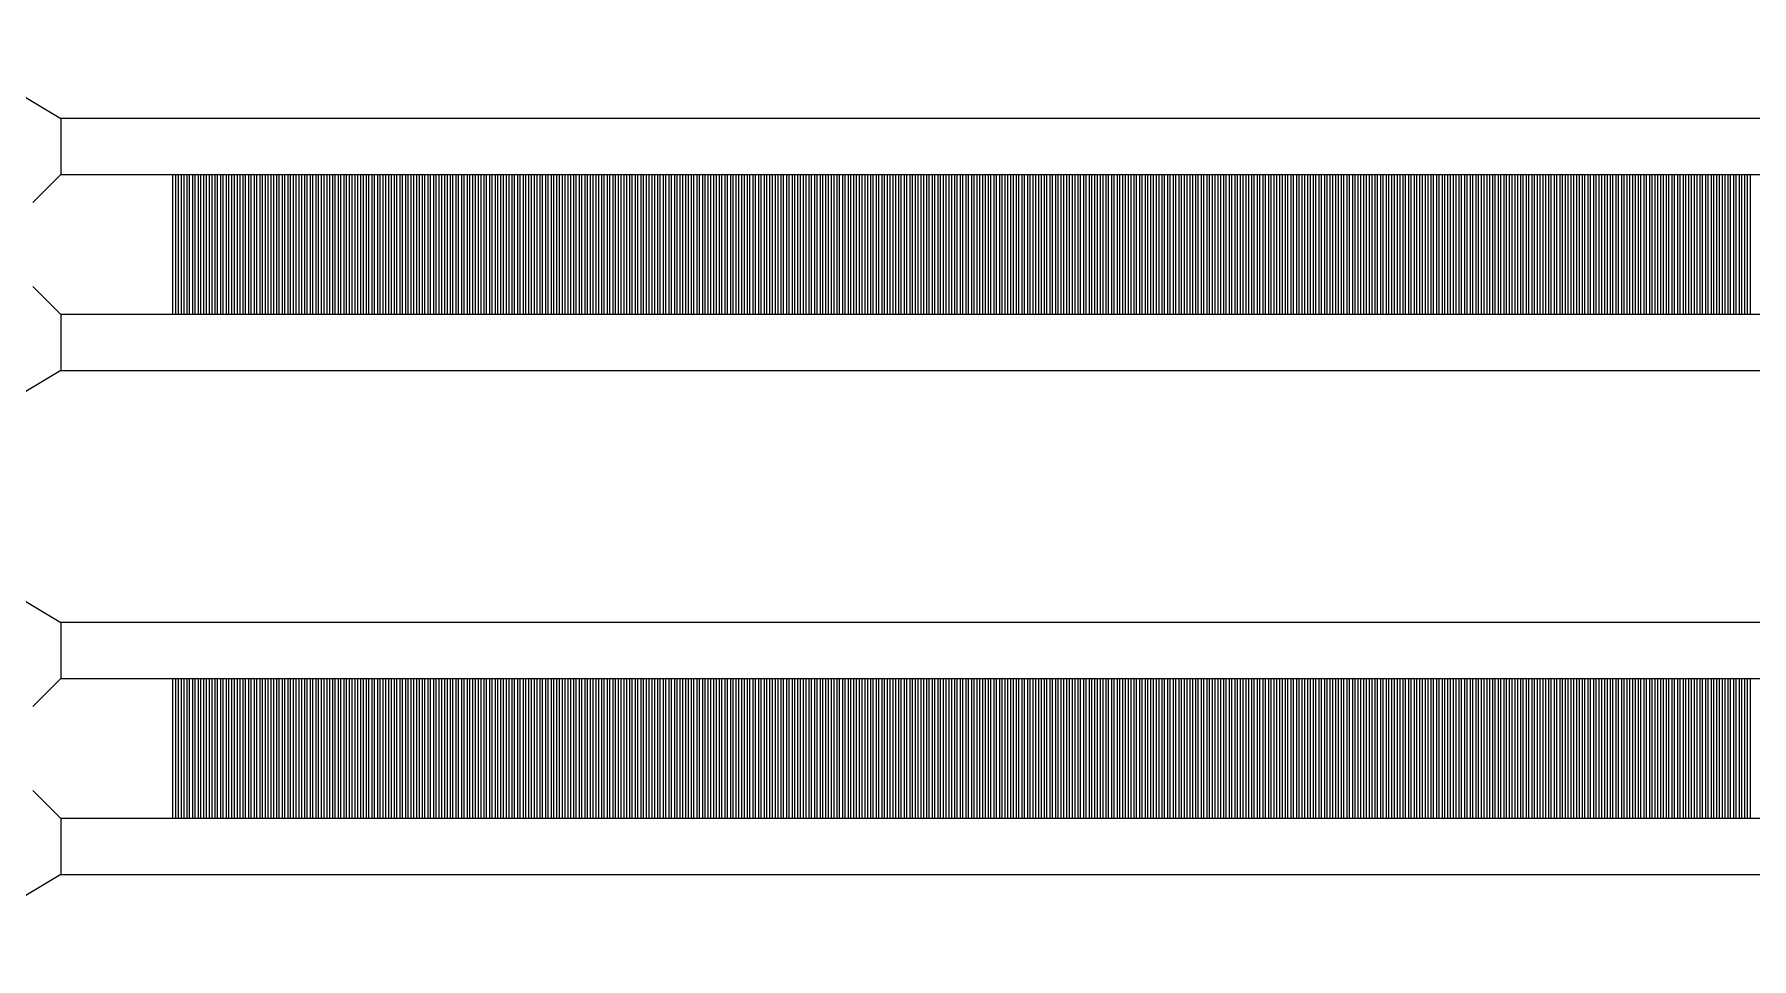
# Model space of a CAD drawing. Extents: x 1000 to 49000, y 2919 to 77300.
# Drawn here: x 39821 to 40433, y 46350 to 46680 of the extents above; entities that cross this region are included whole.
import ezdxf

# ---------------------------------------------------------------- set-up
doc = ezdxf.new("R2010")
doc.units = 13
doc.layers.add('Outer', color=1, linetype='Continuous', lineweight=0, true_color=0xff0000)

msp = doc.modelspace()

# ---------------------------------------------------------------- linework, layer by layer
at = {"layer": 'Outer'}
for points in [[(39780, 46680), (39830, 46650), (39830, 46630), (39820, 46620)], [(39830, 46630), (41340, 46630), (41340, 46650), (39830, 46650), (39830, 46630)], [(39870, 46630), (39871, 46630), (39871, 46580), (39870, 46580), (39870, 46630)], [(39872, 46630), (39873, 46630), (39873, 46580), (39872, 46580), (39872, 46630)], [(39874, 46630), (39875, 46630), (39875, 46580), (39874, 46580), (39874, 46630)], [(39876, 46630), (39877, 46630), (39877, 46580), (39876, 46580), (39876, 46630)], [(39878, 46630), (39879, 46630), (39879, 46580), (39878, 46580), (39878, 46630)], [(39880, 46630), (39881, 46630), (39881, 46580), (39880, 46580), (39880, 46630)], [(39882, 46630), (39883, 46630), (39883, 46580), (39882, 46580), (39882, 46630)], [(39884, 46630), (39885, 46630), (39885, 46580), (39884, 46580), (39884, 46630)], [(39886, 46630), (39887, 46630), (39887, 46580), (39886, 46580), (39886, 46630)], [(39888, 46630), (39889, 46630), (39889, 46580), (39888, 46580), (39888, 46630)], [(39890, 46630), (39891, 46630), (39891, 46580), (39890, 46580), (39890, 46630)], [(39892, 46630), (39893, 46630), (39893, 46580), (39892, 46580), (39892, 46630)], [(39894, 46630), (39895, 46630), (39895, 46580), (39894, 46580), (39894, 46630)], [(39896, 46630), (39897, 46630), (39897, 46580), (39896, 46580), (39896, 46630)], [(39898, 46630), (39899, 46630), (39899, 46580), (39898, 46580), (39898, 46630)], [(39900, 46630), (39901, 46630), (39901, 46580), (39900, 46580), (39900, 46630)], [(39902, 46630), (39903, 46630), (39903, 46580), (39902, 46580), (39902, 46630)], [(39904, 46630), (39905, 46630), (39905, 46580), (39904, 46580), (39904, 46630)], [(39906, 46630), (39907, 46630), (39907, 46580), (39906, 46580), (39906, 46630)], [(39908, 46630), (39909, 46630), (39909, 46580), (39908, 46580), (39908, 46630)], [(39910, 46630), (39911, 46630), (39911, 46580), (39910, 46580), (39910, 46630)], [(39912, 46630), (39913, 46630), (39913, 46580), (39912, 46580), (39912, 46630)], [(39914, 46630), (39915, 46630), (39915, 46580), (39914, 46580), (39914, 46630)], [(39916, 46630), (39917, 46630), (39917, 46580), (39916, 46580), (39916, 46630)], [(39918, 46630), (39919, 46630), (39919, 46580), (39918, 46580), (39918, 46630)], [(39920, 46630), (39921, 46630), (39921, 46580), (39920, 46580), (39920, 46630)], [(39922, 46630), (39923, 46630), (39923, 46580), (39922, 46580), (39922, 46630)], [(39924, 46630), (39925, 46630), (39925, 46580), (39924, 46580), (39924, 46630)], [(39926, 46630), (39927, 46630), (39927, 46580), (39926, 46580), (39926, 46630)], [(39928, 46630), (39929, 46630), (39929, 46580), (39928, 46580), (39928, 46630)], [(39930, 46630), (39931, 46630), (39931, 46580), (39930, 46580), (39930, 46630)], [(39932, 46630), (39933, 46630), (39933, 46580), (39932, 46580), (39932, 46630)], [(39934, 46630), (39935, 46630), (39935, 46580), (39934, 46580), (39934, 46630)], [(39936, 46630), (39937, 46630), (39937, 46580), (39936, 46580), (39936, 46630)], [(39938, 46630), (39939, 46630), (39939, 46580), (39938, 46580), (39938, 46630)], [(39940, 46630), (39941, 46630), (39941, 46580), (39940, 46580), (39940, 46630)], [(39942, 46630), (39943, 46630), (39943, 46580), (39942, 46580), (39942, 46630)], [(39944, 46630), (39945, 46630), (39945, 46580), (39944, 46580), (39944, 46630)], [(39946, 46630), (39947, 46630), (39947, 46580), (39946, 46580), (39946, 46630)], [(39948, 46630), (39949, 46630), (39949, 46580), (39948, 46580), (39948, 46630)], [(39950, 46630), (39951, 46630), (39951, 46580), (39950, 46580), (39950, 46630)], [(39952, 46630), (39953, 46630), (39953, 46580), (39952, 46580), (39952, 46630)], [(39954, 46630), (39955, 46630), (39955, 46580), (39954, 46580), (39954, 46630)], [(39956, 46630), (39957, 46630), (39957, 46580), (39956, 46580), (39956, 46630)], [(39958, 46630), (39959, 46630), (39959, 46580), (39958, 46580), (39958, 46630)], [(39960, 46630), (39961, 46630), (39961, 46580), (39960, 46580), (39960, 46630)], [(39962, 46630), (39963, 46630), (39963, 46580), (39962, 46580), (39962, 46630)], [(39964, 46630), (39965, 46630), (39965, 46580), (39964, 46580), (39964, 46630)], [(39966, 46630), (39967, 46630), (39967, 46580), (39966, 46580), (39966, 46630)], [(39968, 46630), (39969, 46630), (39969, 46580), (39968, 46580), (39968, 46630)], [(39970, 46630), (39971, 46630), (39971, 46580), (39970, 46580), (39970, 46630)], [(39972, 46630), (39973, 46630), (39973, 46580), (39972, 46580), (39972, 46630)], [(39974, 46630), (39975, 46630), (39975, 46580), (39974, 46580), (39974, 46630)], [(39976, 46630), (39977, 46630), (39977, 46580), (39976, 46580), (39976, 46630)], [(39978, 46630), (39979, 46630), (39979, 46580), (39978, 46580), (39978, 46630)], [(39980, 46630), (39981, 46630), (39981, 46580), (39980, 46580), (39980, 46630)], [(39982, 46630), (39983, 46630), (39983, 46580), (39982, 46580), (39982, 46630)], [(39984, 46630), (39985, 46630), (39985, 46580), (39984, 46580), (39984, 46630)], [(39986, 46630), (39987, 46630), (39987, 46580), (39986, 46580), (39986, 46630)], [(39988, 46630), (39989, 46630), (39989, 46580), (39988, 46580), (39988, 46630)], [(39990, 46630), (39991, 46630), (39991, 46580), (39990, 46580), (39990, 46630)], [(39992, 46630), (39993, 46630), (39993, 46580), (39992, 46580), (39992, 46630)], [(39994, 46630), (39995, 46630), (39995, 46580), (39994, 46580), (39994, 46630)], [(39996, 46630), (39997, 46630), (39997, 46580), (39996, 46580), (39996, 46630)], [(39998, 46630), (39999, 46630), (39999, 46580), (39998, 46580), (39998, 46630)], [(40000, 46630), (40001, 46630), (40001, 46580), (40000, 46580), (40000, 46630)], [(40002, 46630), (40003, 46630), (40003, 46580), (40002, 46580), (40002, 46630)], [(40004, 46630), (40005, 46630), (40005, 46580), (40004, 46580), (40004, 46630)], [(40006, 46630), (40007, 46630), (40007, 46580), (40006, 46580), (40006, 46630)], [(40008, 46630), (40009, 46630), (40009, 46580), (40008, 46580), (40008, 46630)], [(40010, 46630), (40011, 46630), (40011, 46580), (40010, 46580), (40010, 46630)], [(40012, 46630), (40013, 46630), (40013, 46580), (40012, 46580), (40012, 46630)], [(40014, 46630), (40015, 46630), (40015, 46580), (40014, 46580), (40014, 46630)], [(40016, 46630), (40017, 46630), (40017, 46580), (40016, 46580), (40016, 46630)], [(40018, 46630), (40019, 46630), (40019, 46580), (40018, 46580), (40018, 46630)], [(40020, 46630), (40021, 46630), (40021, 46580), (40020, 46580), (40020, 46630)], [(40022, 46630), (40023, 46630), (40023, 46580), (40022, 46580), (40022, 46630)], [(40024, 46630), (40025, 46630), (40025, 46580), (40024, 46580), (40024, 46630)], [(40026, 46630), (40027, 46630), (40027, 46580), (40026, 46580), (40026, 46630)], [(40028, 46630), (40029, 46630), (40029, 46580), (40028, 46580), (40028, 46630)], [(40030, 46630), (40031, 46630), (40031, 46580), (40030, 46580), (40030, 46630)], [(40032, 46630), (40033, 46630), (40033, 46580), (40032, 46580), (40032, 46630)], [(40034, 46630), (40035, 46630), (40035, 46580), (40034, 46580), (40034, 46630)], [(40036, 46630), (40037, 46630), (40037, 46580), (40036, 46580), (40036, 46630)], [(40038, 46630), (40039, 46630), (40039, 46580), (40038, 46580), (40038, 46630)], [(40040, 46630), (40041, 46630), (40041, 46580), (40040, 46580), (40040, 46630)], [(40042, 46630), (40043, 46630), (40043, 46580), (40042, 46580), (40042, 46630)], [(40044, 46630), (40045, 46630), (40045, 46580), (40044, 46580), (40044, 46630)], [(40046, 46630), (40047, 46630), (40047, 46580), (40046, 46580), (40046, 46630)], [(40048, 46630), (40049, 46630), (40049, 46580), (40048, 46580), (40048, 46630)], [(40050, 46630), (40051, 46630), (40051, 46580), (40050, 46580), (40050, 46630)], [(40052, 46630), (40053, 46630), (40053, 46580), (40052, 46580), (40052, 46630)], [(40054, 46630), (40055, 46630), (40055, 46580), (40054, 46580), (40054, 46630)], [(40056, 46630), (40057, 46630), (40057, 46580), (40056, 46580), (40056, 46630)], [(40058, 46630), (40059, 46630), (40059, 46580), (40058, 46580), (40058, 46630)], [(40060, 46630), (40061, 46630), (40061, 46580), (40060, 46580), (40060, 46630)], [(40062, 46630), (40063, 46630), (40063, 46580), (40062, 46580), (40062, 46630)], [(40064, 46630), (40065, 46630), (40065, 46580), (40064, 46580), (40064, 46630)], [(40066, 46630), (40067, 46630), (40067, 46580), (40066, 46580), (40066, 46630)], [(40068, 46630), (40069, 46630), (40069, 46580), (40068, 46580), (40068, 46630)], [(40070, 46630), (40071, 46630), (40071, 46580), (40070, 46580), (40070, 46630)], [(40072, 46630), (40073, 46630), (40073, 46580), (40072, 46580), (40072, 46630)], [(40074, 46630), (40075, 46630), (40075, 46580), (40074, 46580), (40074, 46630)], [(40076, 46630), (40077, 46630), (40077, 46580), (40076, 46580), (40076, 46630)], [(40078, 46630), (40079, 46630), (40079, 46580), (40078, 46580), (40078, 46630)], [(40080, 46630), (40081, 46630), (40081, 46580), (40080, 46580), (40080, 46630)], [(40082, 46630), (40083, 46630), (40083, 46580), (40082, 46580), (40082, 46630)], [(40084, 46630), (40085, 46630), (40085, 46580), (40084, 46580), (40084, 46630)], [(40086, 46630), (40087, 46630), (40087, 46580), (40086, 46580), (40086, 46630)], [(40088, 46630), (40089, 46630), (40089, 46580), (40088, 46580), (40088, 46630)], [(40090, 46630), (40091, 46630), (40091, 46580), (40090, 46580), (40090, 46630)], [(40092, 46630), (40093, 46630), (40093, 46580), (40092, 46580), (40092, 46630)], [(40094, 46630), (40095, 46630), (40095, 46580), (40094, 46580), (40094, 46630)], [(40096, 46630), (40097, 46630), (40097, 46580), (40096, 46580), (40096, 46630)], [(40098, 46630), (40099, 46630), (40099, 46580), (40098, 46580), (40098, 46630)], [(40100, 46630), (40101, 46630), (40101, 46580), (40100, 46580), (40100, 46630)], [(40102, 46630), (40103, 46630), (40103, 46580), (40102, 46580), (40102, 46630)], [(40104, 46630), (40105, 46630), (40105, 46580), (40104, 46580), (40104, 46630)], [(40106, 46630), (40107, 46630), (40107, 46580), (40106, 46580), (40106, 46630)], [(40108, 46630), (40109, 46630), (40109, 46580), (40108, 46580), (40108, 46630)], [(40110, 46630), (40111, 46630), (40111, 46580), (40110, 46580), (40110, 46630)], [(40112, 46630), (40113, 46630), (40113, 46580), (40112, 46580), (40112, 46630)], [(40114, 46630), (40115, 46630), (40115, 46580), (40114, 46580), (40114, 46630)], [(40116, 46630), (40117, 46630), (40117, 46580), (40116, 46580), (40116, 46630)], [(40118, 46630), (40119, 46630), (40119, 46580), (40118, 46580), (40118, 46630)], [(40120, 46630), (40121, 46630), (40121, 46580), (40120, 46580), (40120, 46630)], [(40122, 46630), (40123, 46630), (40123, 46580), (40122, 46580), (40122, 46630)], [(40124, 46630), (40125, 46630), (40125, 46580), (40124, 46580), (40124, 46630)], [(40126, 46630), (40127, 46630), (40127, 46580), (40126, 46580), (40126, 46630)], [(40128, 46630), (40129, 46630), (40129, 46580), (40128, 46580), (40128, 46630)], [(40130, 46630), (40131, 46630), (40131, 46580), (40130, 46580), (40130, 46630)], [(40132, 46630), (40133, 46630), (40133, 46580), (40132, 46580), (40132, 46630)], [(40134, 46630), (40135, 46630), (40135, 46580), (40134, 46580), (40134, 46630)], [(40136, 46630), (40137, 46630), (40137, 46580), (40136, 46580), (40136, 46630)], [(40138, 46630), (40139, 46630), (40139, 46580), (40138, 46580), (40138, 46630)], [(40140, 46630), (40141, 46630), (40141, 46580), (40140, 46580), (40140, 46630)], [(40142, 46630), (40143, 46630), (40143, 46580), (40142, 46580), (40142, 46630)], [(40144, 46630), (40145, 46630), (40145, 46580), (40144, 46580), (40144, 46630)], [(40146, 46630), (40147, 46630), (40147, 46580), (40146, 46580), (40146, 46630)], [(40148, 46630), (40149, 46630), (40149, 46580), (40148, 46580), (40148, 46630)], [(40150, 46630), (40151, 46630), (40151, 46580), (40150, 46580), (40150, 46630)], [(40152, 46630), (40153, 46630), (40153, 46580), (40152, 46580), (40152, 46630)], [(40154, 46630), (40155, 46630), (40155, 46580), (40154, 46580), (40154, 46630)], [(40156, 46630), (40157, 46630), (40157, 46580), (40156, 46580), (40156, 46630)], [(40158, 46630), (40159, 46630), (40159, 46580), (40158, 46580), (40158, 46630)], [(40160, 46630), (40161, 46630), (40161, 46580), (40160, 46580), (40160, 46630)], [(40162, 46630), (40163, 46630), (40163, 46580), (40162, 46580), (40162, 46630)], [(40164, 46630), (40165, 46630), (40165, 46580), (40164, 46580), (40164, 46630)], [(40166, 46630), (40167, 46630), (40167, 46580), (40166, 46580), (40166, 46630)], [(40168, 46630), (40169, 46630), (40169, 46580), (40168, 46580), (40168, 46630)], [(40170, 46630), (40171, 46630), (40171, 46580), (40170, 46580), (40170, 46630)], [(40172, 46630), (40173, 46630), (40173, 46580), (40172, 46580), (40172, 46630)], [(40174, 46630), (40175, 46630), (40175, 46580), (40174, 46580), (40174, 46630)], [(40176, 46630), (40177, 46630), (40177, 46580), (40176, 46580), (40176, 46630)], [(40178, 46630), (40179, 46630), (40179, 46580), (40178, 46580), (40178, 46630)], [(40180, 46630), (40181, 46630), (40181, 46580), (40180, 46580), (40180, 46630)], [(40182, 46630), (40183, 46630), (40183, 46580), (40182, 46580), (40182, 46630)], [(40184, 46630), (40185, 46630), (40185, 46580), (40184, 46580), (40184, 46630)], [(40186, 46630), (40187, 46630), (40187, 46580), (40186, 46580), (40186, 46630)], [(40188, 46630), (40189, 46630), (40189, 46580), (40188, 46580), (40188, 46630)], [(40190, 46630), (40191, 46630), (40191, 46580), (40190, 46580), (40190, 46630)], [(40192, 46630), (40193, 46630), (40193, 46580), (40192, 46580), (40192, 46630)], [(40194, 46630), (40195, 46630), (40195, 46580), (40194, 46580), (40194, 46630)], [(40196, 46630), (40197, 46630), (40197, 46580), (40196, 46580), (40196, 46630)], [(40198, 46630), (40199, 46630), (40199, 46580), (40198, 46580), (40198, 46630)], [(40200, 46630), (40201, 46630), (40201, 46580), (40200, 46580), (40200, 46630)], [(40202, 46630), (40203, 46630), (40203, 46580), (40202, 46580), (40202, 46630)], [(40204, 46630), (40205, 46630), (40205, 46580), (40204, 46580), (40204, 46630)], [(40206, 46630), (40207, 46630), (40207, 46580), (40206, 46580), (40206, 46630)], [(40208, 46630), (40209, 46630), (40209, 46580), (40208, 46580), (40208, 46630)], [(40210, 46630), (40211, 46630), (40211, 46580), (40210, 46580), (40210, 46630)], [(40212, 46630), (40213, 46630), (40213, 46580), (40212, 46580), (40212, 46630)], [(40214, 46630), (40215, 46630), (40215, 46580), (40214, 46580), (40214, 46630)], [(40216, 46630), (40217, 46630), (40217, 46580), (40216, 46580), (40216, 46630)], [(40218, 46630), (40219, 46630), (40219, 46580), (40218, 46580), (40218, 46630)], [(40220, 46630), (40221, 46630), (40221, 46580), (40220, 46580), (40220, 46630)], [(40222, 46630), (40223, 46630), (40223, 46580), (40222, 46580), (40222, 46630)], [(40224, 46630), (40225, 46630), (40225, 46580), (40224, 46580), (40224, 46630)], [(40226, 46630), (40227, 46630), (40227, 46580), (40226, 46580), (40226, 46630)], [(40228, 46630), (40229, 46630), (40229, 46580), (40228, 46580), (40228, 46630)], [(40230, 46630), (40231, 46630), (40231, 46580), (40230, 46580), (40230, 46630)], [(40232, 46630), (40233, 46630), (40233, 46580), (40232, 46580), (40232, 46630)], [(40234, 46630), (40235, 46630), (40235, 46580), (40234, 46580), (40234, 46630)], [(40236, 46630), (40237, 46630), (40237, 46580), (40236, 46580), (40236, 46630)], [(40238, 46630), (40239, 46630), (40239, 46580), (40238, 46580), (40238, 46630)], [(40240, 46630), (40241, 46630), (40241, 46580), (40240, 46580), (40240, 46630)], [(40242, 46630), (40243, 46630), (40243, 46580), (40242, 46580), (40242, 46630)], [(40244, 46630), (40245, 46630), (40245, 46580), (40244, 46580), (40244, 46630)], [(40246, 46630), (40247, 46630), (40247, 46580), (40246, 46580), (40246, 46630)], [(40248, 46630), (40249, 46630), (40249, 46580), (40248, 46580), (40248, 46630)], [(40250, 46630), (40251, 46630), (40251, 46580), (40250, 46580), (40250, 46630)], [(40252, 46630), (40253, 46630), (40253, 46580), (40252, 46580), (40252, 46630)], [(40254, 46630), (40255, 46630), (40255, 46580), (40254, 46580), (40254, 46630)], [(40256, 46630), (40257, 46630), (40257, 46580), (40256, 46580), (40256, 46630)], [(40258, 46630), (40259, 46630), (40259, 46580), (40258, 46580), (40258, 46630)], [(40260, 46630), (40261, 46630), (40261, 46580), (40260, 46580), (40260, 46630)], [(40262, 46630), (40263, 46630), (40263, 46580), (40262, 46580), (40262, 46630)], [(40264, 46630), (40265, 46630), (40265, 46580), (40264, 46580), (40264, 46630)], [(40266, 46630), (40267, 46630), (40267, 46580), (40266, 46580), (40266, 46630)], [(40268, 46630), (40269, 46630), (40269, 46580), (40268, 46580), (40268, 46630)], [(40270, 46630), (40271, 46630), (40271, 46580), (40270, 46580), (40270, 46630)], [(40272, 46630), (40273, 46630), (40273, 46580), (40272, 46580), (40272, 46630)], [(40274, 46630), (40275, 46630), (40275, 46580), (40274, 46580), (40274, 46630)], [(40276, 46630), (40277, 46630), (40277, 46580), (40276, 46580), (40276, 46630)], [(40278, 46630), (40279, 46630), (40279, 46580), (40278, 46580), (40278, 46630)], [(40280, 46630), (40281, 46630), (40281, 46580), (40280, 46580), (40280, 46630)], [(40282, 46630), (40283, 46630), (40283, 46580), (40282, 46580), (40282, 46630)], [(40284, 46630), (40285, 46630), (40285, 46580), (40284, 46580), (40284, 46630)], [(40286, 46630), (40287, 46630), (40287, 46580), (40286, 46580), (40286, 46630)], [(40288, 46630), (40289, 46630), (40289, 46580), (40288, 46580), (40288, 46630)], [(40290, 46630), (40291, 46630), (40291, 46580), (40290, 46580), (40290, 46630)], [(40292, 46630), (40293, 46630), (40293, 46580), (40292, 46580), (40292, 46630)], [(40294, 46630), (40295, 46630), (40295, 46580), (40294, 46580), (40294, 46630)], [(40296, 46630), (40297, 46630), (40297, 46580), (40296, 46580), (40296, 46630)], [(40298, 46630), (40299, 46630), (40299, 46580), (40298, 46580), (40298, 46630)], [(40300, 46630), (40301, 46630), (40301, 46580), (40300, 46580), (40300, 46630)], [(40302, 46630), (40303, 46630), (40303, 46580), (40302, 46580), (40302, 46630)], [(40304, 46630), (40305, 46630), (40305, 46580), (40304, 46580), (40304, 46630)], [(40306, 46630), (40307, 46630), (40307, 46580), (40306, 46580), (40306, 46630)], [(40308, 46630), (40309, 46630), (40309, 46580), (40308, 46580), (40308, 46630)], [(40310, 46630), (40311, 46630), (40311, 46580), (40310, 46580), (40310, 46630)], [(40312, 46630), (40313, 46630), (40313, 46580), (40312, 46580), (40312, 46630)], [(40314, 46630), (40315, 46630), (40315, 46580), (40314, 46580), (40314, 46630)], [(40316, 46630), (40317, 46630), (40317, 46580), (40316, 46580), (40316, 46630)], [(40318, 46630), (40319, 46630), (40319, 46580), (40318, 46580), (40318, 46630)], [(40320, 46630), (40321, 46630), (40321, 46580), (40320, 46580), (40320, 46630)], [(40322, 46630), (40323, 46630), (40323, 46580), (40322, 46580), (40322, 46630)], [(40324, 46630), (40325, 46630), (40325, 46580), (40324, 46580), (40324, 46630)], [(40326, 46630), (40327, 46630), (40327, 46580), (40326, 46580), (40326, 46630)], [(40328, 46630), (40329, 46630), (40329, 46580), (40328, 46580), (40328, 46630)], [(40330, 46630), (40331, 46630), (40331, 46580), (40330, 46580), (40330, 46630)], [(40332, 46630), (40333, 46630), (40333, 46580), (40332, 46580), (40332, 46630)], [(40334, 46630), (40335, 46630), (40335, 46580), (40334, 46580), (40334, 46630)], [(40336, 46630), (40337, 46630), (40337, 46580), (40336, 46580), (40336, 46630)], [(40338, 46630), (40339, 46630), (40339, 46580), (40338, 46580), (40338, 46630)], [(40340, 46630), (40341, 46630), (40341, 46580), (40340, 46580), (40340, 46630)], [(40342, 46630), (40343, 46630), (40343, 46580), (40342, 46580), (40342, 46630)], [(40344, 46630), (40345, 46630), (40345, 46580), (40344, 46580), (40344, 46630)], [(40346, 46630), (40347, 46630), (40347, 46580), (40346, 46580), (40346, 46630)], [(40348, 46630), (40349, 46630), (40349, 46580), (40348, 46580), (40348, 46630)], [(40350, 46630), (40351, 46630), (40351, 46580), (40350, 46580), (40350, 46630)], [(40352, 46630), (40353, 46630), (40353, 46580), (40352, 46580), (40352, 46630)], [(40354, 46630), (40355, 46630), (40355, 46580), (40354, 46580), (40354, 46630)], [(40356, 46630), (40357, 46630), (40357, 46580), (40356, 46580), (40356, 46630)], [(40358, 46630), (40359, 46630), (40359, 46580), (40358, 46580), (40358, 46630)], [(40360, 46630), (40361, 46630), (40361, 46580), (40360, 46580), (40360, 46630)], [(40362, 46630), (40363, 46630), (40363, 46580), (40362, 46580), (40362, 46630)], [(40364, 46630), (40365, 46630), (40365, 46580), (40364, 46580), (40364, 46630)], [(40366, 46630), (40367, 46630), (40367, 46580), (40366, 46580), (40366, 46630)], [(40368, 46630), (40369, 46630), (40369, 46580), (40368, 46580), (40368, 46630)], [(40370, 46630), (40371, 46630), (40371, 46580), (40370, 46580), (40370, 46630)], [(40372, 46630), (40373, 46630), (40373, 46580), (40372, 46580), (40372, 46630)], [(40374, 46630), (40375, 46630), (40375, 46580), (40374, 46580), (40374, 46630)], [(40376, 46630), (40377, 46630), (40377, 46580), (40376, 46580), (40376, 46630)], [(40378, 46630), (40379, 46630), (40379, 46580), (40378, 46580), (40378, 46630)], [(40380, 46630), (40381, 46630), (40381, 46580), (40380, 46580), (40380, 46630)], [(40382, 46630), (40383, 46630), (40383, 46580), (40382, 46580), (40382, 46630)], [(40384, 46630), (40385, 46630), (40385, 46580), (40384, 46580), (40384, 46630)], [(40386, 46630), (40387, 46630), (40387, 46580), (40386, 46580), (40386, 46630)], [(40388, 46630), (40389, 46630), (40389, 46580), (40388, 46580), (40388, 46630)], [(40390, 46630), (40391, 46630), (40391, 46580), (40390, 46580), (40390, 46630)], [(40392, 46630), (40393, 46630), (40393, 46580), (40392, 46580), (40392, 46630)], [(40394, 46630), (40395, 46630), (40395, 46580), (40394, 46580), (40394, 46630)], [(40396, 46630), (40397, 46630), (40397, 46580), (40396, 46580), (40396, 46630)], [(40398, 46630), (40399, 46630), (40399, 46580), (40398, 46580), (40398, 46630)], [(40400, 46630), (40401, 46630), (40401, 46580), (40400, 46580), (40400, 46630)], [(40402, 46630), (40403, 46630), (40403, 46580), (40402, 46580), (40402, 46630)], [(40404, 46630), (40405, 46630), (40405, 46580), (40404, 46580), (40404, 46630)], [(40406, 46630), (40407, 46630), (40407, 46580), (40406, 46580), (40406, 46630)], [(40408, 46630), (40409, 46630), (40409, 46580), (40408, 46580), (40408, 46630)], [(40410, 46630), (40411, 46630), (40411, 46580), (40410, 46580), (40410, 46630)], [(40412, 46630), (40413, 46630), (40413, 46580), (40412, 46580), (40412, 46630)], [(40414, 46630), (40415, 46630), (40415, 46580), (40414, 46580), (40414, 46630)], [(40416, 46630), (40417, 46630), (40417, 46580), (40416, 46580), (40416, 46630)], [(40418, 46630), (40419, 46630), (40419, 46580), (40418, 46580), (40418, 46630)], [(40420, 46630), (40421, 46630), (40421, 46580), (40420, 46580), (40420, 46630)], [(40422, 46630), (40423, 46630), (40423, 46580), (40422, 46580), (40422, 46630)], [(40424, 46630), (40425, 46630), (40425, 46580), (40424, 46580), (40424, 46630)], [(40426, 46630), (40427, 46630), (40427, 46580), (40426, 46580), (40426, 46630)], [(40428, 46630), (40429, 46630), (40429, 46580), (40428, 46580), (40428, 46630)], [(40430, 46630), (40431, 46630), (40431, 46580), (40430, 46580), (40430, 46630)], [(40432, 46630), (40433, 46630), (40433, 46580), (40432, 46580), (40432, 46630)], [(39820, 46590), (39830, 46580), (39830, 46560), (39780, 46530)], [(39830, 46560), (41340, 46560), (41340, 46580), (39830, 46580), (39830, 46560)], [(39780, 46500), (39830, 46470), (39830, 46450), (39820, 46440)], [(39830, 46450), (41340, 46450), (41340, 46470), (39830, 46470), (39830, 46450)], [(39870, 46450), (39871, 46450), (39871, 46400), (39870, 46400), (39870, 46450)], [(39872, 46450), (39873, 46450), (39873, 46400), (39872, 46400), (39872, 46450)], [(39874, 46450), (39875, 46450), (39875, 46400), (39874, 46400), (39874, 46450)], [(39876, 46450), (39877, 46450), (39877, 46400), (39876, 46400), (39876, 46450)], [(39878, 46450), (39879, 46450), (39879, 46400), (39878, 46400), (39878, 46450)], [(39880, 46450), (39881, 46450), (39881, 46400), (39880, 46400), (39880, 46450)], [(39882, 46450), (39883, 46450), (39883, 46400), (39882, 46400), (39882, 46450)], [(39884, 46450), (39885, 46450), (39885, 46400), (39884, 46400), (39884, 46450)], [(39886, 46450), (39887, 46450), (39887, 46400), (39886, 46400), (39886, 46450)], [(39888, 46450), (39889, 46450), (39889, 46400), (39888, 46400), (39888, 46450)], [(39890, 46450), (39891, 46450), (39891, 46400), (39890, 46400), (39890, 46450)], [(39892, 46450), (39893, 46450), (39893, 46400), (39892, 46400), (39892, 46450)], [(39894, 46450), (39895, 46450), (39895, 46400), (39894, 46400), (39894, 46450)], [(39896, 46450), (39897, 46450), (39897, 46400), (39896, 46400), (39896, 46450)], [(39898, 46450), (39899, 46450), (39899, 46400), (39898, 46400), (39898, 46450)], [(39900, 46450), (39901, 46450), (39901, 46400), (39900, 46400), (39900, 46450)], [(39902, 46450), (39903, 46450), (39903, 46400), (39902, 46400), (39902, 46450)], [(39904, 46450), (39905, 46450), (39905, 46400), (39904, 46400), (39904, 46450)], [(39906, 46450), (39907, 46450), (39907, 46400), (39906, 46400), (39906, 46450)], [(39908, 46450), (39909, 46450), (39909, 46400), (39908, 46400), (39908, 46450)], [(39910, 46450), (39911, 46450), (39911, 46400), (39910, 46400), (39910, 46450)], [(39912, 46450), (39913, 46450), (39913, 46400), (39912, 46400), (39912, 46450)], [(39914, 46450), (39915, 46450), (39915, 46400), (39914, 46400), (39914, 46450)], [(39916, 46450), (39917, 46450), (39917, 46400), (39916, 46400), (39916, 46450)], [(39918, 46450), (39919, 46450), (39919, 46400), (39918, 46400), (39918, 46450)], [(39920, 46450), (39921, 46450), (39921, 46400), (39920, 46400), (39920, 46450)], [(39922, 46450), (39923, 46450), (39923, 46400), (39922, 46400), (39922, 46450)], [(39924, 46450), (39925, 46450), (39925, 46400), (39924, 46400), (39924, 46450)], [(39926, 46450), (39927, 46450), (39927, 46400), (39926, 46400), (39926, 46450)], [(39928, 46450), (39929, 46450), (39929, 46400), (39928, 46400), (39928, 46450)], [(39930, 46450), (39931, 46450), (39931, 46400), (39930, 46400), (39930, 46450)], [(39932, 46450), (39933, 46450), (39933, 46400), (39932, 46400), (39932, 46450)], [(39934, 46450), (39935, 46450), (39935, 46400), (39934, 46400), (39934, 46450)], [(39936, 46450), (39937, 46450), (39937, 46400), (39936, 46400), (39936, 46450)], [(39938, 46450), (39939, 46450), (39939, 46400), (39938, 46400), (39938, 46450)], [(39940, 46450), (39941, 46450), (39941, 46400), (39940, 46400), (39940, 46450)], [(39942, 46450), (39943, 46450), (39943, 46400), (39942, 46400), (39942, 46450)], [(39944, 46450), (39945, 46450), (39945, 46400), (39944, 46400), (39944, 46450)], [(39946, 46450), (39947, 46450), (39947, 46400), (39946, 46400), (39946, 46450)], [(39948, 46450), (39949, 46450), (39949, 46400), (39948, 46400), (39948, 46450)], [(39950, 46450), (39951, 46450), (39951, 46400), (39950, 46400), (39950, 46450)], [(39952, 46450), (39953, 46450), (39953, 46400), (39952, 46400), (39952, 46450)], [(39954, 46450), (39955, 46450), (39955, 46400), (39954, 46400), (39954, 46450)], [(39956, 46450), (39957, 46450), (39957, 46400), (39956, 46400), (39956, 46450)], [(39958, 46450), (39959, 46450), (39959, 46400), (39958, 46400), (39958, 46450)], [(39960, 46450), (39961, 46450), (39961, 46400), (39960, 46400), (39960, 46450)], [(39962, 46450), (39963, 46450), (39963, 46400), (39962, 46400), (39962, 46450)], [(39964, 46450), (39965, 46450), (39965, 46400), (39964, 46400), (39964, 46450)], [(39966, 46450), (39967, 46450), (39967, 46400), (39966, 46400), (39966, 46450)], [(39968, 46450), (39969, 46450), (39969, 46400), (39968, 46400), (39968, 46450)], [(39970, 46450), (39971, 46450), (39971, 46400), (39970, 46400), (39970, 46450)], [(39972, 46450), (39973, 46450), (39973, 46400), (39972, 46400), (39972, 46450)], [(39974, 46450), (39975, 46450), (39975, 46400), (39974, 46400), (39974, 46450)], [(39976, 46450), (39977, 46450), (39977, 46400), (39976, 46400), (39976, 46450)], [(39978, 46450), (39979, 46450), (39979, 46400), (39978, 46400), (39978, 46450)], [(39980, 46450), (39981, 46450), (39981, 46400), (39980, 46400), (39980, 46450)], [(39982, 46450), (39983, 46450), (39983, 46400), (39982, 46400), (39982, 46450)], [(39984, 46450), (39985, 46450), (39985, 46400), (39984, 46400), (39984, 46450)], [(39986, 46450), (39987, 46450), (39987, 46400), (39986, 46400), (39986, 46450)], [(39988, 46450), (39989, 46450), (39989, 46400), (39988, 46400), (39988, 46450)], [(39990, 46450), (39991, 46450), (39991, 46400), (39990, 46400), (39990, 46450)], [(39992, 46450), (39993, 46450), (39993, 46400), (39992, 46400), (39992, 46450)], [(39994, 46450), (39995, 46450), (39995, 46400), (39994, 46400), (39994, 46450)], [(39996, 46450), (39997, 46450), (39997, 46400), (39996, 46400), (39996, 46450)], [(39998, 46450), (39999, 46450), (39999, 46400), (39998, 46400), (39998, 46450)], [(40000, 46450), (40001, 46450), (40001, 46400), (40000, 46400), (40000, 46450)], [(40002, 46450), (40003, 46450), (40003, 46400), (40002, 46400), (40002, 46450)], [(40004, 46450), (40005, 46450), (40005, 46400), (40004, 46400), (40004, 46450)], [(40006, 46450), (40007, 46450), (40007, 46400), (40006, 46400), (40006, 46450)], [(40008, 46450), (40009, 46450), (40009, 46400), (40008, 46400), (40008, 46450)], [(40010, 46450), (40011, 46450), (40011, 46400), (40010, 46400), (40010, 46450)], [(40012, 46450), (40013, 46450), (40013, 46400), (40012, 46400), (40012, 46450)], [(40014, 46450), (40015, 46450), (40015, 46400), (40014, 46400), (40014, 46450)], [(40016, 46450), (40017, 46450), (40017, 46400), (40016, 46400), (40016, 46450)], [(40018, 46450), (40019, 46450), (40019, 46400), (40018, 46400), (40018, 46450)], [(40020, 46450), (40021, 46450), (40021, 46400), (40020, 46400), (40020, 46450)], [(40022, 46450), (40023, 46450), (40023, 46400), (40022, 46400), (40022, 46450)], [(40024, 46450), (40025, 46450), (40025, 46400), (40024, 46400), (40024, 46450)], [(40026, 46450), (40027, 46450), (40027, 46400), (40026, 46400), (40026, 46450)], [(40028, 46450), (40029, 46450), (40029, 46400), (40028, 46400), (40028, 46450)], [(40030, 46450), (40031, 46450), (40031, 46400), (40030, 46400), (40030, 46450)], [(40032, 46450), (40033, 46450), (40033, 46400), (40032, 46400), (40032, 46450)], [(40034, 46450), (40035, 46450), (40035, 46400), (40034, 46400), (40034, 46450)], [(40036, 46450), (40037, 46450), (40037, 46400), (40036, 46400), (40036, 46450)], [(40038, 46450), (40039, 46450), (40039, 46400), (40038, 46400), (40038, 46450)], [(40040, 46450), (40041, 46450), (40041, 46400), (40040, 46400), (40040, 46450)], [(40042, 46450), (40043, 46450), (40043, 46400), (40042, 46400), (40042, 46450)], [(40044, 46450), (40045, 46450), (40045, 46400), (40044, 46400), (40044, 46450)], [(40046, 46450), (40047, 46450), (40047, 46400), (40046, 46400), (40046, 46450)], [(40048, 46450), (40049, 46450), (40049, 46400), (40048, 46400), (40048, 46450)], [(40050, 46450), (40051, 46450), (40051, 46400), (40050, 46400), (40050, 46450)], [(40052, 46450), (40053, 46450), (40053, 46400), (40052, 46400), (40052, 46450)], [(40054, 46450), (40055, 46450), (40055, 46400), (40054, 46400), (40054, 46450)], [(40056, 46450), (40057, 46450), (40057, 46400), (40056, 46400), (40056, 46450)], [(40058, 46450), (40059, 46450), (40059, 46400), (40058, 46400), (40058, 46450)], [(40060, 46450), (40061, 46450), (40061, 46400), (40060, 46400), (40060, 46450)], [(40062, 46450), (40063, 46450), (40063, 46400), (40062, 46400), (40062, 46450)], [(40064, 46450), (40065, 46450), (40065, 46400), (40064, 46400), (40064, 46450)], [(40066, 46450), (40067, 46450), (40067, 46400), (40066, 46400), (40066, 46450)], [(40068, 46450), (40069, 46450), (40069, 46400), (40068, 46400), (40068, 46450)], [(40070, 46450), (40071, 46450), (40071, 46400), (40070, 46400), (40070, 46450)], [(40072, 46450), (40073, 46450), (40073, 46400), (40072, 46400), (40072, 46450)], [(40074, 46450), (40075, 46450), (40075, 46400), (40074, 46400), (40074, 46450)], [(40076, 46450), (40077, 46450), (40077, 46400), (40076, 46400), (40076, 46450)], [(40078, 46450), (40079, 46450), (40079, 46400), (40078, 46400), (40078, 46450)], [(40080, 46450), (40081, 46450), (40081, 46400), (40080, 46400), (40080, 46450)], [(40082, 46450), (40083, 46450), (40083, 46400), (40082, 46400), (40082, 46450)], [(40084, 46450), (40085, 46450), (40085, 46400), (40084, 46400), (40084, 46450)], [(40086, 46450), (40087, 46450), (40087, 46400), (40086, 46400), (40086, 46450)], [(40088, 46450), (40089, 46450), (40089, 46400), (40088, 46400), (40088, 46450)], [(40090, 46450), (40091, 46450), (40091, 46400), (40090, 46400), (40090, 46450)], [(40092, 46450), (40093, 46450), (40093, 46400), (40092, 46400), (40092, 46450)], [(40094, 46450), (40095, 46450), (40095, 46400), (40094, 46400), (40094, 46450)], [(40096, 46450), (40097, 46450), (40097, 46400), (40096, 46400), (40096, 46450)], [(40098, 46450), (40099, 46450), (40099, 46400), (40098, 46400), (40098, 46450)], [(40100, 46450), (40101, 46450), (40101, 46400), (40100, 46400), (40100, 46450)], [(40102, 46450), (40103, 46450), (40103, 46400), (40102, 46400), (40102, 46450)], [(40104, 46450), (40105, 46450), (40105, 46400), (40104, 46400), (40104, 46450)], [(40106, 46450), (40107, 46450), (40107, 46400), (40106, 46400), (40106, 46450)], [(40108, 46450), (40109, 46450), (40109, 46400), (40108, 46400), (40108, 46450)], [(40110, 46450), (40111, 46450), (40111, 46400), (40110, 46400), (40110, 46450)], [(40112, 46450), (40113, 46450), (40113, 46400), (40112, 46400), (40112, 46450)], [(40114, 46450), (40115, 46450), (40115, 46400), (40114, 46400), (40114, 46450)], [(40116, 46450), (40117, 46450), (40117, 46400), (40116, 46400), (40116, 46450)], [(40118, 46450), (40119, 46450), (40119, 46400), (40118, 46400), (40118, 46450)], [(40120, 46450), (40121, 46450), (40121, 46400), (40120, 46400), (40120, 46450)], [(40122, 46450), (40123, 46450), (40123, 46400), (40122, 46400), (40122, 46450)], [(40124, 46450), (40125, 46450), (40125, 46400), (40124, 46400), (40124, 46450)], [(40126, 46450), (40127, 46450), (40127, 46400), (40126, 46400), (40126, 46450)], [(40128, 46450), (40129, 46450), (40129, 46400), (40128, 46400), (40128, 46450)], [(40130, 46450), (40131, 46450), (40131, 46400), (40130, 46400), (40130, 46450)], [(40132, 46450), (40133, 46450), (40133, 46400), (40132, 46400), (40132, 46450)], [(40134, 46450), (40135, 46450), (40135, 46400), (40134, 46400), (40134, 46450)], [(40136, 46450), (40137, 46450), (40137, 46400), (40136, 46400), (40136, 46450)], [(40138, 46450), (40139, 46450), (40139, 46400), (40138, 46400), (40138, 46450)], [(40140, 46450), (40141, 46450), (40141, 46400), (40140, 46400), (40140, 46450)], [(40142, 46450), (40143, 46450), (40143, 46400), (40142, 46400), (40142, 46450)], [(40144, 46450), (40145, 46450), (40145, 46400), (40144, 46400), (40144, 46450)], [(40146, 46450), (40147, 46450), (40147, 46400), (40146, 46400), (40146, 46450)], [(40148, 46450), (40149, 46450), (40149, 46400), (40148, 46400), (40148, 46450)], [(40150, 46450), (40151, 46450), (40151, 46400), (40150, 46400), (40150, 46450)], [(40152, 46450), (40153, 46450), (40153, 46400), (40152, 46400), (40152, 46450)], [(40154, 46450), (40155, 46450), (40155, 46400), (40154, 46400), (40154, 46450)], [(40156, 46450), (40157, 46450), (40157, 46400), (40156, 46400), (40156, 46450)], [(40158, 46450), (40159, 46450), (40159, 46400), (40158, 46400), (40158, 46450)], [(40160, 46450), (40161, 46450), (40161, 46400), (40160, 46400), (40160, 46450)], [(40162, 46450), (40163, 46450), (40163, 46400), (40162, 46400), (40162, 46450)], [(40164, 46450), (40165, 46450), (40165, 46400), (40164, 46400), (40164, 46450)], [(40166, 46450), (40167, 46450), (40167, 46400), (40166, 46400), (40166, 46450)], [(40168, 46450), (40169, 46450), (40169, 46400), (40168, 46400), (40168, 46450)], [(40170, 46450), (40171, 46450), (40171, 46400), (40170, 46400), (40170, 46450)], [(40172, 46450), (40173, 46450), (40173, 46400), (40172, 46400), (40172, 46450)], [(40174, 46450), (40175, 46450), (40175, 46400), (40174, 46400), (40174, 46450)], [(40176, 46450), (40177, 46450), (40177, 46400), (40176, 46400), (40176, 46450)], [(40178, 46450), (40179, 46450), (40179, 46400), (40178, 46400), (40178, 46450)], [(40180, 46450), (40181, 46450), (40181, 46400), (40180, 46400), (40180, 46450)], [(40182, 46450), (40183, 46450), (40183, 46400), (40182, 46400), (40182, 46450)], [(40184, 46450), (40185, 46450), (40185, 46400), (40184, 46400), (40184, 46450)], [(40186, 46450), (40187, 46450), (40187, 46400), (40186, 46400), (40186, 46450)], [(40188, 46450), (40189, 46450), (40189, 46400), (40188, 46400), (40188, 46450)], [(40190, 46450), (40191, 46450), (40191, 46400), (40190, 46400), (40190, 46450)], [(40192, 46450), (40193, 46450), (40193, 46400), (40192, 46400), (40192, 46450)], [(40194, 46450), (40195, 46450), (40195, 46400), (40194, 46400), (40194, 46450)], [(40196, 46450), (40197, 46450), (40197, 46400), (40196, 46400), (40196, 46450)], [(40198, 46450), (40199, 46450), (40199, 46400), (40198, 46400), (40198, 46450)], [(40200, 46450), (40201, 46450), (40201, 46400), (40200, 46400), (40200, 46450)], [(40202, 46450), (40203, 46450), (40203, 46400), (40202, 46400), (40202, 46450)], [(40204, 46450), (40205, 46450), (40205, 46400), (40204, 46400), (40204, 46450)], [(40206, 46450), (40207, 46450), (40207, 46400), (40206, 46400), (40206, 46450)], [(40208, 46450), (40209, 46450), (40209, 46400), (40208, 46400), (40208, 46450)], [(40210, 46450), (40211, 46450), (40211, 46400), (40210, 46400), (40210, 46450)], [(40212, 46450), (40213, 46450), (40213, 46400), (40212, 46400), (40212, 46450)], [(40214, 46450), (40215, 46450), (40215, 46400), (40214, 46400), (40214, 46450)], [(40216, 46450), (40217, 46450), (40217, 46400), (40216, 46400), (40216, 46450)], [(40218, 46450), (40219, 46450), (40219, 46400), (40218, 46400), (40218, 46450)], [(40220, 46450), (40221, 46450), (40221, 46400), (40220, 46400), (40220, 46450)], [(40222, 46450), (40223, 46450), (40223, 46400), (40222, 46400), (40222, 46450)], [(40224, 46450), (40225, 46450), (40225, 46400), (40224, 46400), (40224, 46450)], [(40226, 46450), (40227, 46450), (40227, 46400), (40226, 46400), (40226, 46450)], [(40228, 46450), (40229, 46450), (40229, 46400), (40228, 46400), (40228, 46450)], [(40230, 46450), (40231, 46450), (40231, 46400), (40230, 46400), (40230, 46450)], [(40232, 46450), (40233, 46450), (40233, 46400), (40232, 46400), (40232, 46450)], [(40234, 46450), (40235, 46450), (40235, 46400), (40234, 46400), (40234, 46450)], [(40236, 46450), (40237, 46450), (40237, 46400), (40236, 46400), (40236, 46450)], [(40238, 46450), (40239, 46450), (40239, 46400), (40238, 46400), (40238, 46450)], [(40240, 46450), (40241, 46450), (40241, 46400), (40240, 46400), (40240, 46450)], [(40242, 46450), (40243, 46450), (40243, 46400), (40242, 46400), (40242, 46450)], [(40244, 46450), (40245, 46450), (40245, 46400), (40244, 46400), (40244, 46450)], [(40246, 46450), (40247, 46450), (40247, 46400), (40246, 46400), (40246, 46450)], [(40248, 46450), (40249, 46450), (40249, 46400), (40248, 46400), (40248, 46450)], [(40250, 46450), (40251, 46450), (40251, 46400), (40250, 46400), (40250, 46450)], [(40252, 46450), (40253, 46450), (40253, 46400), (40252, 46400), (40252, 46450)], [(40254, 46450), (40255, 46450), (40255, 46400), (40254, 46400), (40254, 46450)], [(40256, 46450), (40257, 46450), (40257, 46400), (40256, 46400), (40256, 46450)], [(40258, 46450), (40259, 46450), (40259, 46400), (40258, 46400), (40258, 46450)], [(40260, 46450), (40261, 46450), (40261, 46400), (40260, 46400), (40260, 46450)], [(40262, 46450), (40263, 46450), (40263, 46400), (40262, 46400), (40262, 46450)], [(40264, 46450), (40265, 46450), (40265, 46400), (40264, 46400), (40264, 46450)], [(40266, 46450), (40267, 46450), (40267, 46400), (40266, 46400), (40266, 46450)], [(40268, 46450), (40269, 46450), (40269, 46400), (40268, 46400), (40268, 46450)], [(40270, 46450), (40271, 46450), (40271, 46400), (40270, 46400), (40270, 46450)], [(40272, 46450), (40273, 46450), (40273, 46400), (40272, 46400), (40272, 46450)], [(40274, 46450), (40275, 46450), (40275, 46400), (40274, 46400), (40274, 46450)], [(40276, 46450), (40277, 46450), (40277, 46400), (40276, 46400), (40276, 46450)], [(40278, 46450), (40279, 46450), (40279, 46400), (40278, 46400), (40278, 46450)], [(40280, 46450), (40281, 46450), (40281, 46400), (40280, 46400), (40280, 46450)], [(40282, 46450), (40283, 46450), (40283, 46400), (40282, 46400), (40282, 46450)], [(40284, 46450), (40285, 46450), (40285, 46400), (40284, 46400), (40284, 46450)], [(40286, 46450), (40287, 46450), (40287, 46400), (40286, 46400), (40286, 46450)], [(40288, 46450), (40289, 46450), (40289, 46400), (40288, 46400), (40288, 46450)], [(40290, 46450), (40291, 46450), (40291, 46400), (40290, 46400), (40290, 46450)], [(40292, 46450), (40293, 46450), (40293, 46400), (40292, 46400), (40292, 46450)], [(40294, 46450), (40295, 46450), (40295, 46400), (40294, 46400), (40294, 46450)], [(40296, 46450), (40297, 46450), (40297, 46400), (40296, 46400), (40296, 46450)], [(40298, 46450), (40299, 46450), (40299, 46400), (40298, 46400), (40298, 46450)], [(40300, 46450), (40301, 46450), (40301, 46400), (40300, 46400), (40300, 46450)], [(40302, 46450), (40303, 46450), (40303, 46400), (40302, 46400), (40302, 46450)], [(40304, 46450), (40305, 46450), (40305, 46400), (40304, 46400), (40304, 46450)], [(40306, 46450), (40307, 46450), (40307, 46400), (40306, 46400), (40306, 46450)], [(40308, 46450), (40309, 46450), (40309, 46400), (40308, 46400), (40308, 46450)], [(40310, 46450), (40311, 46450), (40311, 46400), (40310, 46400), (40310, 46450)], [(40312, 46450), (40313, 46450), (40313, 46400), (40312, 46400), (40312, 46450)], [(40314, 46450), (40315, 46450), (40315, 46400), (40314, 46400), (40314, 46450)], [(40316, 46450), (40317, 46450), (40317, 46400), (40316, 46400), (40316, 46450)], [(40318, 46450), (40319, 46450), (40319, 46400), (40318, 46400), (40318, 46450)], [(40320, 46450), (40321, 46450), (40321, 46400), (40320, 46400), (40320, 46450)], [(40322, 46450), (40323, 46450), (40323, 46400), (40322, 46400), (40322, 46450)], [(40324, 46450), (40325, 46450), (40325, 46400), (40324, 46400), (40324, 46450)], [(40326, 46450), (40327, 46450), (40327, 46400), (40326, 46400), (40326, 46450)], [(40328, 46450), (40329, 46450), (40329, 46400), (40328, 46400), (40328, 46450)], [(40330, 46450), (40331, 46450), (40331, 46400), (40330, 46400), (40330, 46450)], [(40332, 46450), (40333, 46450), (40333, 46400), (40332, 46400), (40332, 46450)], [(40334, 46450), (40335, 46450), (40335, 46400), (40334, 46400), (40334, 46450)], [(40336, 46450), (40337, 46450), (40337, 46400), (40336, 46400), (40336, 46450)], [(40338, 46450), (40339, 46450), (40339, 46400), (40338, 46400), (40338, 46450)], [(40340, 46450), (40341, 46450), (40341, 46400), (40340, 46400), (40340, 46450)], [(40342, 46450), (40343, 46450), (40343, 46400), (40342, 46400), (40342, 46450)], [(40344, 46450), (40345, 46450), (40345, 46400), (40344, 46400), (40344, 46450)], [(40346, 46450), (40347, 46450), (40347, 46400), (40346, 46400), (40346, 46450)], [(40348, 46450), (40349, 46450), (40349, 46400), (40348, 46400), (40348, 46450)], [(40350, 46450), (40351, 46450), (40351, 46400), (40350, 46400), (40350, 46450)], [(40352, 46450), (40353, 46450), (40353, 46400), (40352, 46400), (40352, 46450)], [(40354, 46450), (40355, 46450), (40355, 46400), (40354, 46400), (40354, 46450)], [(40356, 46450), (40357, 46450), (40357, 46400), (40356, 46400), (40356, 46450)], [(40358, 46450), (40359, 46450), (40359, 46400), (40358, 46400), (40358, 46450)], [(40360, 46450), (40361, 46450), (40361, 46400), (40360, 46400), (40360, 46450)], [(40362, 46450), (40363, 46450), (40363, 46400), (40362, 46400), (40362, 46450)], [(40364, 46450), (40365, 46450), (40365, 46400), (40364, 46400), (40364, 46450)], [(40366, 46450), (40367, 46450), (40367, 46400), (40366, 46400), (40366, 46450)], [(40368, 46450), (40369, 46450), (40369, 46400), (40368, 46400), (40368, 46450)], [(40370, 46450), (40371, 46450), (40371, 46400), (40370, 46400), (40370, 46450)], [(40372, 46450), (40373, 46450), (40373, 46400), (40372, 46400), (40372, 46450)], [(40374, 46450), (40375, 46450), (40375, 46400), (40374, 46400), (40374, 46450)], [(40376, 46450), (40377, 46450), (40377, 46400), (40376, 46400), (40376, 46450)], [(40378, 46450), (40379, 46450), (40379, 46400), (40378, 46400), (40378, 46450)], [(40380, 46450), (40381, 46450), (40381, 46400), (40380, 46400), (40380, 46450)], [(40382, 46450), (40383, 46450), (40383, 46400), (40382, 46400), (40382, 46450)], [(40384, 46450), (40385, 46450), (40385, 46400), (40384, 46400), (40384, 46450)], [(40386, 46450), (40387, 46450), (40387, 46400), (40386, 46400), (40386, 46450)], [(40388, 46450), (40389, 46450), (40389, 46400), (40388, 46400), (40388, 46450)], [(40390, 46450), (40391, 46450), (40391, 46400), (40390, 46400), (40390, 46450)], [(40392, 46450), (40393, 46450), (40393, 46400), (40392, 46400), (40392, 46450)], [(40394, 46450), (40395, 46450), (40395, 46400), (40394, 46400), (40394, 46450)], [(40396, 46450), (40397, 46450), (40397, 46400), (40396, 46400), (40396, 46450)], [(40398, 46450), (40399, 46450), (40399, 46400), (40398, 46400), (40398, 46450)], [(40400, 46450), (40401, 46450), (40401, 46400), (40400, 46400), (40400, 46450)], [(40402, 46450), (40403, 46450), (40403, 46400), (40402, 46400), (40402, 46450)], [(40404, 46450), (40405, 46450), (40405, 46400), (40404, 46400), (40404, 46450)], [(40406, 46450), (40407, 46450), (40407, 46400), (40406, 46400), (40406, 46450)], [(40408, 46450), (40409, 46450), (40409, 46400), (40408, 46400), (40408, 46450)], [(40410, 46450), (40411, 46450), (40411, 46400), (40410, 46400), (40410, 46450)], [(40412, 46450), (40413, 46450), (40413, 46400), (40412, 46400), (40412, 46450)], [(40414, 46450), (40415, 46450), (40415, 46400), (40414, 46400), (40414, 46450)], [(40416, 46450), (40417, 46450), (40417, 46400), (40416, 46400), (40416, 46450)], [(40418, 46450), (40419, 46450), (40419, 46400), (40418, 46400), (40418, 46450)], [(40420, 46450), (40421, 46450), (40421, 46400), (40420, 46400), (40420, 46450)], [(40422, 46450), (40423, 46450), (40423, 46400), (40422, 46400), (40422, 46450)], [(40424, 46450), (40425, 46450), (40425, 46400), (40424, 46400), (40424, 46450)], [(40426, 46450), (40427, 46450), (40427, 46400), (40426, 46400), (40426, 46450)], [(40428, 46450), (40429, 46450), (40429, 46400), (40428, 46400), (40428, 46450)], [(40430, 46450), (40431, 46450), (40431, 46400), (40430, 46400), (40430, 46450)], [(40432, 46450), (40433, 46450), (40433, 46400), (40432, 46400), (40432, 46450)], [(39820, 46410), (39830, 46400), (39830, 46380), (39780, 46350)], [(39830, 46380), (41340, 46380), (41340, 46400), (39830, 46400), (39830, 46380)]]:
    msp.add_lwpolyline(points, dxfattribs=at)

doc.saveas('drawing.dxf')
